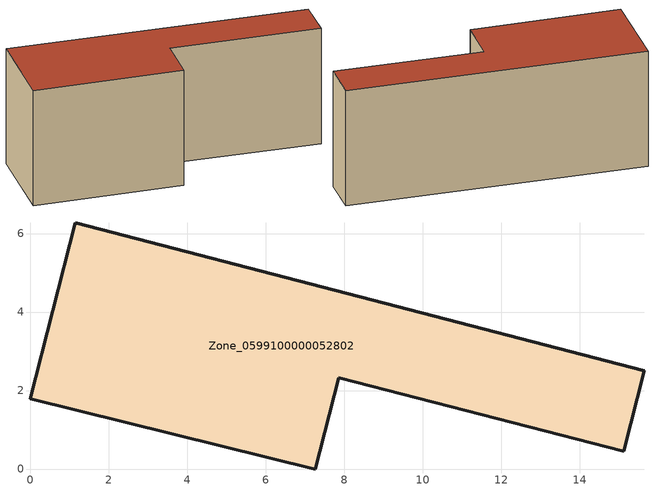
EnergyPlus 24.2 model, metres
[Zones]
Zone_0599100000052802
 floor ground (C_G): 0,1.79 1.15,6.27 15.65,2.51 15.12,0.45 7.86,2.33 7.26,0 z0
 wall outside (C_F): 1.15,6.27 0,1.79 7.26,0 7.86,2.33 15.12,0.45 15.65,2.51 1.15,6.27 z0:6.13
 roof outside (C_R): 15.65,2.51 1.15,6.27 0,1.79 7.26,0 7.86,2.33 15.12,0.45 z6.13
[BUILDING]
Pand.0599100000052802: North Axis=0; Terrain=City; Loads Convergence Tolerance Value=0.04; Temperature Convergence Tolerance Value=0.4; Solar Distribution=FullExterior; Maximum Number of Warmup Days=25; Minimum Number of Warmup Days=1
[Site:Location]
Rotterdam.The.Hague.AP_ZH_NLD Design_Conditions: Latitude=51.96; Longitude=4.45; Time Zone=1; Elevation=-4.5
[SITE:GROUNDTEMPERATURE:BUILDINGSURFACE]
18, 18, 18, 18, 18, 18, 18, 18, 18, 18, 18, 18
[MATERIAL] Thermal Absorptance=0.9; Solar Absorptance=0.7; Visible Absorptance=0.7
Name | Roughness | Thickness | Conductivity | Density | Specific Heat
G.TI.1946 | MediumSmooth | 0.15 | 1 | 540 | 1210
F.TI.1946 | Rough | 0.3 | 0.857143 | 1920 | 840
R.TI.1946 | MediumRough | 0.2 | 0.1 | 1500 | 1000
[CONSTRUCTION]
C_G: G.TI.1946
C_F: F.TI.1946
C_R: R.TI.1946
[ZONE]
Zone_0599100000052802: Type=1; Multiplier=1; Ceiling Height=Autocalculate; Volume=Autocalculate; Floor Area=autocalculate; Part of Total Floor Area=Yes
[ZONEINFILTRATION:DESIGNFLOWRATE]
Infil_Zone_0599100000052802: Zone or ZoneList or Space or SpaceList=Zone_0599100000052802; Schedule=AlwaysOn; Design Flow Rate Calculation Method=Flow/Area; Flow Rate per Floor Area=0.003; Constant Term Coefficient=1; Temperature Term Coefficient=0; Velocity Term Coefficient=0; Velocity Squared Term Coefficient=0
[HVACTEMPLATE:ZONE:IDEALLOADSAIRSYSTEM]
Zone_0599100000052802: Maximum Heating Supply Air Temperature=50; Minimum Cooling Supply Air Temperature=13; Maximum Heating Supply Air Humidity Ratio=0.0156; Minimum Cooling Supply Air Humidity Ratio=0.0077; Heating Limit=NoLimit; Cooling Limit=NoLimit; Dehumidification Control Type=ConstantSensibleHeatRatio; Cooling Sensible Heat Ratio=0.7; Dehumidification Setpoint=60; Humidification Control Type=None; Humidification Setpoint=30; Outdoor Air Method=None; Outdoor Air Flow Rate per Person=0.00944; Outdoor Air Flow Rate per Zone Floor Area=0; Outdoor Air Flow Rate per Zone=0; Demand Controlled Ventilation Type=None; Outdoor Air Economizer Type=NoEconomizer; Heat Recovery Type=None; Sensible Heat Recovery Effectiveness=0.7; Latent Heat Recovery Effectiveness=0.65
[ZONECONTROL:THERMOSTAT]
ThermostatControl_Zone_0599100000052802: Zone or ZoneList=Zone_0599100000052802; Control Type Schedule=DualSetpointControlType; Control 1=Thermostat_Zone_0599100000052802; Temperature Difference Between Cutout And Setpoint=0
[THERMOSTATSETPOINT:DUALSETPOINT]
Thermostat_Zone_0599100000052802: Heating Setpoint Temperature Schedule=HeatingSetpoint_Zone_0599100000052802; Cooling Setpoint Temperature Schedule=CoolingSetpoint_Zone_0599100000052802
[SCHEDULE:COMPACT]
HeatingSetpoint_Zone_0599100000052802: Through: 12/31, For: AllDays, Until: 24:00, 21
CoolingSetpoint_Zone_0599100000052802: Through: 12/31, For: AllDays, Until: 24:00, 24
DualSetpointControlType: Through: 12/31, For: AllDays, Until: 24:00, 4
AlwaysOn: Through: 12/31, For: AllDays, Until: 24:00, 1
